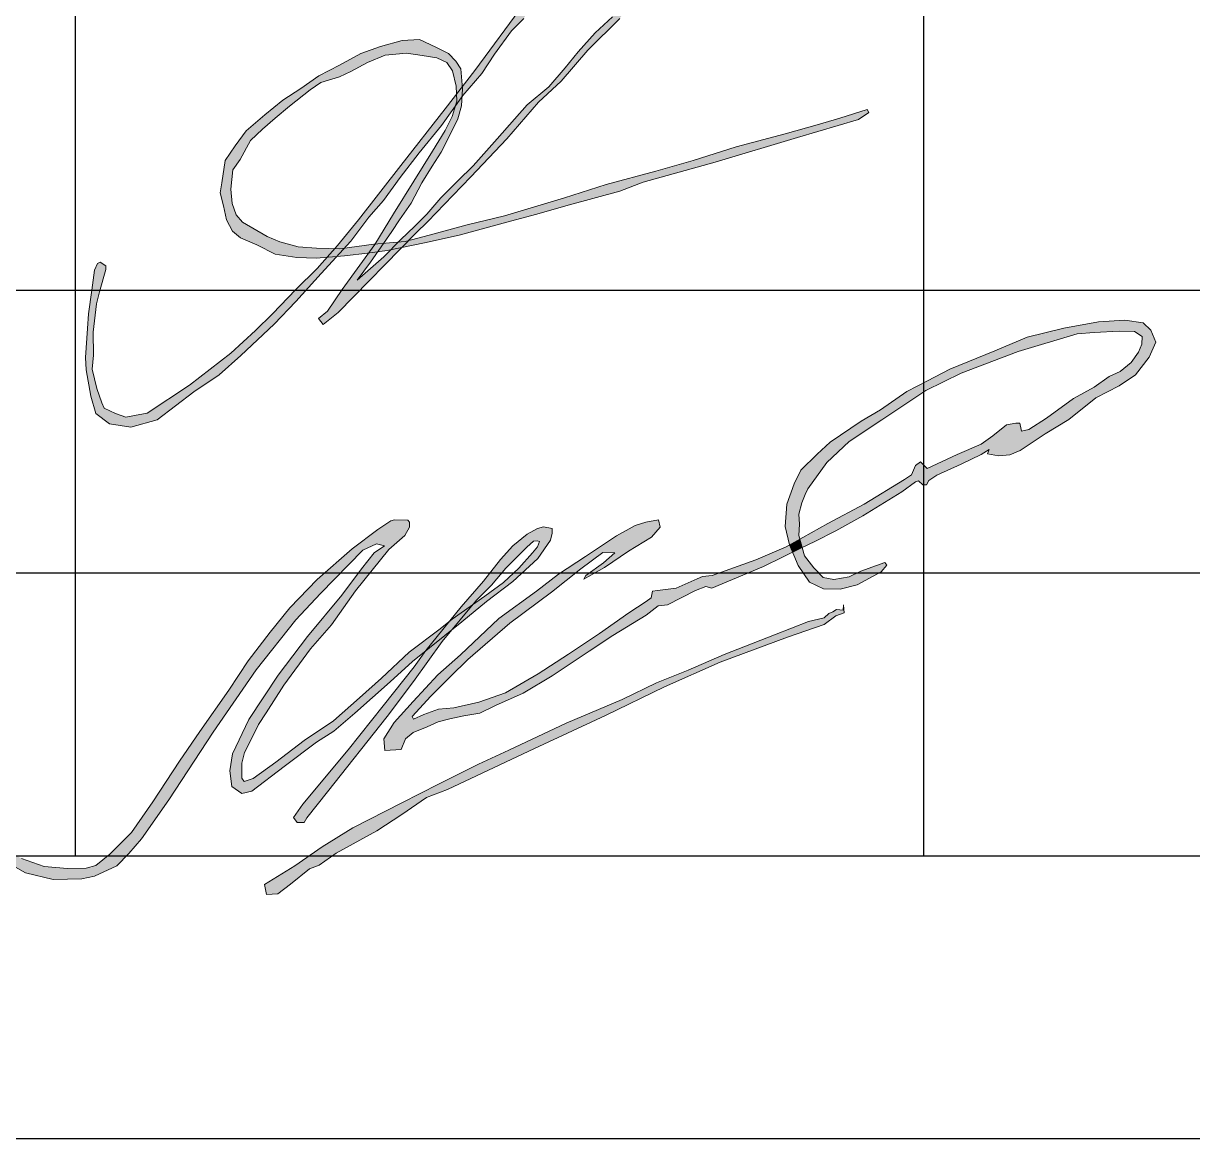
# Model space of a CAD drawing. Header units: millimetres. Extents: x 41890028 to 44740435, y 21258419 to 23626306.
# Drawn here: x 42784455 to 42794790, y 21258419 to 21268277 of the extents above; entities that cross this region are included whole.
import ezdxf
from ezdxf.enums import TextEntityAlignment as Align

# ---------------------------------------------------------------- set-up
doc = ezdxf.new("R2010")
doc.units = ezdxf.units.MM
doc.linetypes.add('______A_', pattern=[0])
for name, color, linetype in [('ГЛ_Штамп', 7, 'Continuous'), ('ГЛ_Штамп_РамкаВнутр', 7, 'Continuous'), ('ГЛ_Штамп_Текст', 7, 'Continuous')]:
    doc.layers.add(name, color=color, linetype=linetype)
doc.layers.add('ГЛ_Штамп_РамкаВнеш', color=6, linetype='Continuous', plot=False)
doc.styles.add('ГеологияШтамп', font='times.ttf')

# ---------------------------------------------------------------- blocks, each defined once
blk = doc.blocks.new('*U58')
at = {"layer": 'ГЛ_Штамп_РамкаВнеш'}
blk.add_lwpolyline([(0, 0), (210, 0), (210, 297), (0, 297)], close=True, dxfattribs=at)
at = {"layer": 'ГЛ_Штамп_РамкаВнутр'}
blk.add_lwpolyline([(20, 5), (205, 5), (205, 292), (20, 292)], close=True, dxfattribs=at)
at = {"layer": 'ГЛ_Штамп_Текст', "style": 'ГеологияШтамп', "flags": 8}
for tag, p in [('Приложение', (191.674, 288.5)), ('Лист', (205, 288.5))]:
    blk.add_attdef(tag, text='', height=3, dxfattribs=at).set_placement(p, align=Align.MIDDLE_RIGHT)
blk = doc.blocks.new('ГЛ_форма3')
at = {"layer": 'ГЛ_Штамп'}
for p, q in [((-145, 55), (-145, 0)), ((-130, 55), (-130, 0)), ((-185, 10), (-120, 10)), ((-185, 5), (-120, 5)), ((-185, 0), (0, 0))]:
    blk.add_line(p, q, dxfattribs=at)
at = {"layer": 'ГЛ_Штамп_Текст', "style": 'ГеологияШтамп', "flags": 8}
for tag, height, p in [('Проект', 4, (-60, 50)), ('НаимПроекта1', 3, (-60, 41)), ('НаимПроекта2', 3, (-60, 35)), ('Альбом1', 2.8, (-85.109, 27.5)), ('Альбом2', 2.8, (-85.109, 22.5)), ('СТ', 3, (-42.5, 20.252)), ('Лист', 3, (-27.5, 20.252)), ('Лис-в', 3, (-10, 20.252)), ('Альбом3', 2.8, (-85.109, 17.5)), ('НаимЛист1', 2.8, (-85.109, 12.5)), ('НаимЛист2', 2.8, (-85.109, 7.5)), ('НаимЛист3', 2.8, (-85.109, 2.5))]:
    blk.add_attdef(tag, text='', height=height, dxfattribs=at).set_placement(p, align=Align.MIDDLE_CENTER)
at = {"layer": 'ГЛ_Штамп_Текст', "style": 'ГеологияШтамп', "width": 0.9, "flags": 8}
for tag, p in [('Надпись1', (-184.365, 22.5)), ('ФИО_1', (-164.87, 22.5)), ('Надпись2', (-184.365, 17.5)), ('ФИО_2', (-164.87, 17.5)), ('Надпись3', (-184.365, 12.5)), ('ФИО_3', (-164.87, 12.5)), ('Надпись4', (-184.365, 7.5)), ('ФИО_4', (-164.87, 7.5)), ('Надпись5', (-184.365, 2.5)), ('ФИО_5', (-164.87, 2.5))]:
    blk.add_attdef(tag, text='', height=2.5, dxfattribs=at).set_placement(p, align=Align.MIDDLE_LEFT)

msp = doc.modelspace()

# ---------------------------------------------------------------- hatches: boundary and pattern name
at = {"lineweight": 20, "true_color": 0x22346e}
h = msp.add_hatch(color=159, dxfattribs=at)
h.dxf.hatch_style = 1
h.paths.add_polyline_path([(42789006.917, 21267579.537), (42789208.256, 21267767.057), (42789445.689, 21268040.613), (42789726.083, 21268321.891), (42789901.964, 21268548.833), (42790078.597, 21268728.95), (42790377.965, 21269094.011), (42790531.129, 21269283.998), (42790728.994, 21269516.824), (42790883.394, 21269727.782), (42791120.775, 21270038.218), (42791340.91, 21270351.294), (42791437.255, 21270474.663), (42791633.921, 21270743.193), (42791768.558, 21270930.713), (42791918.244, 21271151.071), (42792076.35, 21271353.393), (42792230.853, 21271572.313), (42792354.585, 21271775.402), (42792474.4, 21271940.716), (42792673.058, 21272208.843), (42792776.361, 21272431.492), (42792798.477, 21272533.344), (42792789.879, 21272573.839), (42792766.534, 21272591.019), (42792692.814, 21272584.883), (42792601.501, 21272528.299), (42792495.631, 21272455.846), (42792397.598, 21272377.519), (42792232.909, 21272232.613), (42792023.123, 21272032.879), (42791742.037, 21271751.19), (42791559.698, 21271571.038), (42791373.442, 21271365.428), (42791088.507, 21271082.015), (42790876.762, 21270858.783), (42790629.725, 21270584.638), (42790470.409, 21270430.56), (42790205.729, 21270146.625), (42789993.652, 21269883.218), (42789754.275, 21269608.457), (42789620.954, 21269451.803), (42789361.76, 21269115.848), (42789175.504, 21268851.494), (42788885.018, 21268455.09), (42788445.591, 21267861.442), (42788335.694, 21267717.781), (42788337.657, 21267697.411), (42788332.705, 21267627.55), (42788340.912, 21267638.932), (42788507.261, 21267835.646), (42788619.253, 21268005.376), (42788768.3, 21268211.394), (42788877.426, 21268321.712), (42788990.907, 21268502.239), (42789112.008, 21268669.712), (42789254.691, 21268875.194), (42789342.526, 21268996.146), (42789504.882, 21269196.847), (42789691.524, 21269434.46), (42789787.34, 21269556.742), (42789960.344, 21269758.771), (42790125.944, 21269959.436), (42790205.793, 21270064.438), (42790346.858, 21270222.607), (42790586.889, 21270464.211), (42790673.389, 21270546.618), (42790845.062, 21270739.343), (42791099.691, 21271031.636), (42791195.508, 21271100.751), (42791381.817, 21271290.819), (42791531.329, 21271453.879), (42791733.609, 21271662.555), (42791970.835, 21271919.869), (42792218.36, 21272145.824), (42792391.859, 21272328.613), (42792618.093, 21272500.073), (42792747.179, 21272542.606), (42792753.834, 21272452.224), (42792639.282, 21272204.365), (42792468.702, 21271977.645), (42792332.961, 21271804.856), (42792162.407, 21271548.839), (42791978.756, 21271289.655), (42791814.808, 21271082.696), (42791691.046, 21270901.93), (42791517.653, 21270672.316), (42791369.933, 21270464.969), (42791143.438, 21270146.309), (42790987.737, 21269934.974), (42790833.015, 21269745.246), (42790703.929, 21269568.469), (42790528.006, 21269356.198), (42790332.38, 21269098.343), (42790119.055, 21268847.543), (42789967.343, 21268676.084), (42789806.129, 21268501.307), (42789661.071, 21268333.834), (42789510.311, 21268193.4), (42789359.93, 21268025.927), (42789242.822, 21267883.709), (42789099.096, 21267716.236), (42788908.23, 21267556.792), (42788795.111, 21267431.851), (42788643.403, 21267256.403), (42788429.945, 21267018.576), (42788295.535, 21266886.991), (42788146.489, 21266734.138), (42788021.051, 21266589.653), (42787913.26, 21266480.662), (42787790.824, 21266367.685), (42787768.374, 21266344.865), (42787828.813, 21266350.642), (42787861.754, 21266358.917), (42787923.862, 21266422.123), (42788030.092, 21266525.753), (42788250.192, 21266757.26), (42788410.771, 21266920.105), (42788728.473, 21267257.77)])
h = msp.add_hatch(color=159, dxfattribs=at)
h.dxf.hatch_style = 1
h.paths.add_polyline_path([(42788069.642, 21267015.677), (42788148.436, 21267137.653), (42788244.419, 21267331.484), (42788294.322, 21267432.474), (42788327.153, 21267549.205), (42788332.705, 21267627.55), (42788272.506, 21267544.055), (42788244.441, 21267452.96), (42788183.816, 21267331.444), (42788071.02, 21267148.944), (42787907.295, 21266884.041), (42787727.469, 21266593.089), (42787561.851, 21266325.125), (42787638.342, 21266332.437), (42787710.987, 21266437.712), (42787779.273, 21266541.326), (42787883.019, 21266689.533), (42787976.404, 21266868.782)], flags=17)
h.paths.add_polyline_path([(42787953.366, 21267132.684), (42788150.323, 21267374.589), (42788272.506, 21267544.055), (42788286.464, 21267589.363), (42788284.067, 21267650.291), (42788184.818, 21267520.549), (42787792.624, 21267019.707), (42787418.448, 21266540.686), (42787231.284, 21266315.212), (42787206.538, 21266287.122), (42787251.797, 21266285.964), (42787292.281, 21266291.108), (42787348.543, 21266353.035), (42787507.36, 21266564.22), (42787639.108, 21266713.083), (42787786.824, 21266913.785)], flags=17)
h.paths.add_polyline_path([(42788320.502, 21267875.475), (42788278.479, 21267942.364), (42788214.132, 21268010.565), (42788101.199, 21268065.651), (42787956.746, 21268135.165), (42787803.102, 21268127.295), (42787611.794, 21268073.285), (42787438.454, 21268010.331), (42787248.042, 21267906.717), (42787066.822, 21267814.906), (42786908.648, 21267700.939), (42786749.751, 21267598.638), (42786588.231, 21267470.104), (42786425.395, 21267328.454), (42786327.956, 21267194.913), (42786238.662, 21267066.379), (42786208.459, 21266868.332), (42786194.015, 21266778.289), (42786225.53, 21266665.494), (42786250.482, 21266542.207), (42786304.32, 21266441.215), (42786373.098, 21266381.351), (42786520.175, 21266319.708), (42786680.384, 21266237.078), (42786872.111, 21266208.223), (42787042.302, 21266201.666), (42787137.857, 21266209.161), (42787206.538, 21266287.122), (42787046.937, 21266291.209), (42786884.101, 21266303.013), (42786721.268, 21266344.984), (42786610.592, 21266392.945), (42786391.289, 21266520.168), (42786337.45, 21266585.746), (42786299.367, 21266685.425), (42786288.761, 21266810.95), (42786307.145, 21266984.076), (42786370.179, 21267074.574), (42786463.867, 21267243.392), (42786567.609, 21267341.759), (42786680.542, 21267440.128), (42786807.923, 21267546.363), (42786991.125, 21267688.632), (42787083.047, 21267755.523), (42787248.511, 21267804.051), (42787350.937, 21267852.579), (42787496.701, 21267932.585), (42787652.24, 21267997.004), (42787842.656, 21268012.743), (42787979.225, 21267994.38), (42788110.546, 21267972.083), (42788197.216, 21267931.426), (42788248.431, 21267859.29), (42788281.262, 21267721.575), (42788284.067, 21267650.291), (42788335.694, 21267717.781)])
h.paths.add_polyline_path([(42787087.709, 21266065.94), (42787223.965, 21266215.915), (42787137.857, 21266209.161), (42787051.637, 21266111.29), (42786864.05, 21265923.933), (42786656.929, 21265708.807), (42786507.626, 21265561.598), (42786289.408, 21265362.77), (42785922.953, 21265079.019), (42785549.691, 21264832.396), (42785438.667, 21264811.367), (42785360.187, 21264797.984), (42785270.22, 21264828.574), (42785168.769, 21264876.369), (42785149.626, 21264922.252), (42785105.395, 21265051.159), (42785063.285, 21265219.398), (42785074.768, 21265343.665), (42785072.851, 21265547.226), (42785101.564, 21265797.673), (42785129.227, 21265902.961), (42785185.455, 21266102.508), (42785183.062, 21266133.574), (42785134.014, 21266165.836), (42785109.365, 21266155.873), (42785084.081, 21266094.731), (42785061.458, 21265919.285), (42785030.767, 21265709.248), (42785022.782, 21265580.32), (42785004.152, 21265323.794), (42785011.015, 21265215.065), (42785050.939, 21264982.463), (42785095.409, 21264829.17), (42785215.182, 21264738.787), (42785404.153, 21264708.217), (42785638.373, 21264772.016), (42785962.401, 21265020.485), (42786185.972, 21265170.678), (42786377.609, 21265342.14), (42786672.114, 21265619.667), (42786862.42, 21265820.368)])
h = msp.add_hatch(color=159, dxfattribs=at)
h.dxf.hatch_style = 1
h.paths.add_polyline_path([(42788337.657, 21267697.411), (42788335.694, 21267717.781), (42788284.067, 21267650.291), (42788286.464, 21267589.363), (42788272.506, 21267544.055), (42788332.705, 21267627.55)])
h = msp.add_hatch(color=159, dxfattribs=at)
h.dxf.hatch_style = 1
h.paths.add_polyline_path([(42788728.655, 21266521.401), (42788982.101, 21266588.292), (42789282.822, 21266674.856), (42789726.14, 21266793.402), (42789933.627, 21266874.719), (42790571.262, 21267049.805), (42791298.009, 21267268.235), (42791836.417, 21267428.245), (42791927.027, 21267489.889), (42791912.583, 21267517.433), (42791672.269, 21267440.05), (42791470.684, 21267379.13), (42791188.346, 21267301.748), (42790756.304, 21267185.018), (42790375.798, 21267066.433), (42790046.186, 21266972), (42789605.659, 21266853.57), (42789239.279, 21266735.53), (42788706.558, 21266575.138), (42788376.946, 21266496.443), (42788042.864, 21266404.415), (42787861.754, 21266358.917), (42787801.859, 21266297.966), (42788001.794, 21266338.583), (42788307.767, 21266405.473)])
h = msp.add_hatch(color=159, dxfattribs=at)
h.dxf.hatch_style = 1
h.paths.add_polyline_path([(42787768.374, 21266344.865), (42787638.342, 21266332.437), (42787588.402, 21266260.066), (42787670.007, 21266271.18), (42787702.344, 21266277.749)])
h.paths.add_polyline_path([(42787861.754, 21266358.917), (42787828.813, 21266350.642), (42787768.374, 21266344.865), (42787702.344, 21266277.749), (42787801.859, 21266297.966)])
h.paths.add_polyline_path([(42787638.342, 21266332.437), (42787561.851, 21266325.125), (42787560.848, 21266323.503), (42787506.844, 21266248.958), (42787588.402, 21266260.066)])
h.paths.add_polyline_path([(42787560.848, 21266323.503), (42787561.851, 21266325.125), (42787554.359, 21266324.409), (42787292.281, 21266291.108), (42787223.965, 21266215.915), (42787293.12, 21266221.339), (42787496.667, 21266247.572), (42787506.844, 21266248.958)])
h.paths.add_polyline_path([(42787292.281, 21266291.108), (42787251.797, 21266285.964), (42787206.538, 21266287.122), (42787137.857, 21266209.161), (42787223.965, 21266215.915)], flags=17)
h.paths.add_polyline_path([(42787801.859, 21266297.966), (42787702.344, 21266277.749), (42787640.447, 21266214.833), (42787405.77, 21266006.156), (42787523.581, 21266166.129), (42787588.402, 21266260.066), (42787506.844, 21266248.958), (42787429.016, 21266141.528), (42787271.957, 21265924.731), (42787144.126, 21265734.659), (42787063.801, 21265668.473), (42787103.964, 21265616.325), (42787236.502, 21265722.625)])
at = {"linetype": 'Continuous', "lineweight": 20}
h = msp.add_hatch(color=174, dxfattribs=at)
h.dxf.hatch_style = 1
h.paths.add_polyline_path([(42791364.912, 21264114.139), (42791389.01, 21264162.944), (42791556.228, 21264394.987), (42791754.074, 21264580.295), (42792042.898, 21264773.304), (42792432.718, 21265033.17), (42792743.533, 21265184.975), (42793247.516, 21265376.358), (42793770.062, 21265533.585), (42793918.919, 21265545.87), (42794140.153, 21265556.714), (42794277.233, 21265552.647), (42794343.736, 21265509.277), (42794341.025, 21265442.86), (42794311.162, 21265372.382), (42794247.377, 21265278.86), (42794150.682, 21265199.272), (42794052.96, 21265155.899), (42793919.946, 21265061.022), (42793738.072, 21264962.078), (42793497.451, 21264787.852), (42793342.722, 21264688.908), (42793277.574, 21264672.643), (42793274.856, 21264687.55), (42793263.998, 21264744.479), (42793228.713, 21264743.121), (42793144.929, 21264730.176), (42793023.425, 21264630.504), (42792921.441, 21264559.001), (42792708.805, 21264467.996), (42792444.093, 21264342.323), (42792385.508, 21264400.825), (42792339.942, 21264368.325), (42792305.228, 21264288.154), (42792244.475, 21264246.984), (42791888.094, 21264027.068), (42791566.972, 21263858.059), (42791317.27, 21263718.4), (42791338.028, 21263644.497), (42791451.245, 21263697.703), (42791635.395, 21263791.39), (42791875.143, 21263923.239), (42792219.813, 21264137.187), (42792341.425, 21264223.933), (42792367.483, 21264234.776), (42792404.399, 21264197.908), (42792436.973, 21264197.908), (42792458.689, 21264236.942), (42792528.185, 21264284.654), (42792745.345, 21264380.07), (42792921.247, 21264466.816), (42792990.737, 21264510.189), (42792977.704, 21264471.155), (42793075.426, 21264453.804), (42793175.322, 21264462.481), (42793264.36, 21264501.515), (42793486.171, 21264650.182), (42793696.814, 21264775.963), (42793933.522, 21264966.803), (42794139.824, 21265073.063), (42794285.48, 21265171.842), (42794404.918, 21265327.983), (42794465.724, 21265460.268), (42794420.118, 21265564.362), (42794352.796, 21265631.59), (42794189.926, 21265653.277), (42793957.567, 21265640.264), (42793651.369, 21265583.879), (42793327.797, 21265503.641), (42793043.322, 21265382.199), (42792645.053, 21265220.047), (42792445.267, 21265118.122), (42792265.023, 21265022.702), (42792032.657, 21264862.226), (42791861.104, 21264762.467), (42791586.95, 21264576.898), (42791471.854, 21264470.635), (42791326.352, 21264327.507), (42791267.72, 21264208.231), (42791204.746, 21264028.238), (42791187.312, 21263831.467), (42791226.402, 21263668.821), (42791226.823, 21263667.812), (42791317.27, 21263718.4), (42791308.447, 21263749.81), (42791314.964, 21263851.735), (42791310.622, 21263938.481), (42791336.68, 21264038.236)])
h = msp.add_hatch(color=174, dxfattribs=at)
h.dxf.hatch_style = 1
h.paths.add_polyline_path([(42785499.803, 21261069.734), (42785741.303, 21261412.852), (42786131.512, 21262011.755), (42786513.018, 21262563.923), (42786863.983, 21263004.714), (42787082.022, 21263237.847), (42787456.676, 21263620.583), (42787577.255, 21263676.489), (42787646.154, 21263659.289), (42787555.72, 21263596.932), (42787443.758, 21263455.018), (42787269.346, 21263222.796), (42786967.698, 21262857.727), (42786707.16, 21262515.843), (42786448.689, 21262125.596), (42786302.274, 21261820.269), (42786280.746, 21261669.754), (42786297.966, 21261532.141), (42786386.245, 21261469.784), (42786474.525, 21261491.286), (42786760.899, 21261708.456), (42787045.12, 21261923.477), (42787197.997, 21262020.238), (42787383.609, 21262180.332), (42787697.974, 21262457.707), (42787894.384, 21262637.18), (42788006.354, 21262726.942), (42788011.426, 21262734.002), (42788218.734, 21262990.747), (42788139.387, 21262924.526), (42787865.233, 21262718.739), (42787619.297, 21262490.226), (42787426.551, 21262314.575), (42787195.588, 21262113.828), (42786936.191, 21261937.945), (42786688.115, 21261747.873), (42786484.947, 21261602.652), (42786405.821, 21261574.887), (42786386.574, 21261606.921), (42786386.574, 21261739.33), (42786410.102, 21261833.298), (42786457.144, 21261925.13), (42786534.137, 21262078.897), (42786602.68, 21262182.76), (42786758.799, 21262426.22), (42786991.95, 21262749.72), (42787180.146, 21262961.147), (42787389.723, 21263262.27), (42787686.398, 21263626.645), (42787828.082, 21263750.779), (42787866.843, 21263824.191), (42787866.843, 21263869.576), (42787854.811, 21263885.593), (42787735.85, 21263888.261), (42787702.437, 21263880.251), (42787588.824, 21263804.171), (42787360.665, 21263632.976), (42787050.837, 21263361.982), (42786809.109, 21263112.322), (42786636.838, 21262896.275), (42786442.763, 21262643.098), (42786271.968, 21262382.994), (42786014.464, 21262019.105), (42785835.602, 21261756.322), (42785600.558, 21261395.833), (42785412.013, 21261125.717), (42785218.536, 21260935.169), (42785094.441, 21260832.567), (42785009.04, 21260809.912), (42784846.251, 21260805.915), (42784639.426, 21260825.905), (42784439.942, 21260895.451), (42784287.83, 21260974.069), (42784123.705, 21261080.671), (42783930.228, 21261219.249), (42783676.79, 21261370.569), (42783509.639, 21261436.667), (42783577.692, 21261375.407), (42783806.663, 21261212.661), (42784017.702, 21261070.103), (42784282.542, 21260878.733), (42784474.174, 21260769.073), (42784718.203, 21260708.5), (42784972.279, 21260717.1), (42785084.241, 21260738.602), (42785282.335, 21260831.062), (42785387.841, 21260940.721)])
h = msp.add_hatch(color=174, dxfattribs=at)
h.dxf.hatch_style = 1
h.paths.add_polyline_path([(42789382.706, 21263456.322), (42789577.989, 21263599.329), (42789682.139, 21263597.163), (42789582.324, 21263508.325), (42789426.104, 21263397.821), (42789409.985, 21263365.968), (42789450.646, 21263389.013), (42789592.162, 21263467.282), (42789803.349, 21263610.776), (42790008, 21263736.878), (42790084.2, 21263823.846), (42790068.96, 21263889.069), (42789957.924, 21263867.329), (42789862.128, 21263839.064), (42789696.668, 21263747.748), (42789422.346, 21263565.12), (42789184.108, 21263409.187), (42788990.342, 21263259.168), (42788657.234, 21263015.661), (42788319.61, 21262696.798), (42788119.308, 21262518.515), (42787901.591, 21262283.705), (42787733.95, 21262096.728), (42787642.51, 21261953.231), (42787649.039, 21261848.872), (42787794.911, 21261857.569), (42787831.921, 21261953.231), (42787899.41, 21262009.761), (42788023.512, 21262059.766), (42788121.482, 21262103.249), (42788223.814, 21262129.338), (42788347.909, 21262155.43), (42788489.426, 21262179.346), (42788628.767, 21262248.919), (42788872.609, 21262355.454), (42789130.127, 21262508.755), (42789456.699, 21262728.345), (42789665.711, 21262867.494), (42789960.494, 21263046.729), (42790067.175, 21263129.348), (42790147.731, 21263138.045), (42790395.927, 21263264.148), (42790487.368, 21263298.934), (42790539.625, 21263285.888), (42790997.888, 21263476.831), (42791253.831, 21263603.081), (42791226.823, 21263667.812), (42791197.472, 21263651.396), (42790928.425, 21263534.391), (42790542.201, 21263397.884), (42790457.586, 21263389.217), (42790412.02, 21263367.551), (42790226.575, 21263284.426), (42790059.504, 21263264.925), (42790016.113, 21263258.424), (42790005.262, 21263199.92), (42789959.696, 21263167.42), (42789805.644, 21263065.579), (42789547.441, 21262883.571), (42789273.495, 21262702.77), (42789006.609, 21262527.259), (42788715.423, 21262359.89), (42788481.091, 21262277.553), (42788259.771, 21262227.715), (42788123.079, 21262216.882), (42787995.059, 21262167.048), (42787903.927, 21262125.878), (42787893.082, 21262149.714), (42788057.985, 21262329.556), (42788229.398, 21262505.063), (42788383.953, 21262653.492), (42788754.983, 21262976.342), (42789122.336, 21263248.312)])
h = msp.add_hatch(color=174, dxfattribs=at)
h.dxf.hatch_style = 1
h.paths.add_polyline_path([(42788718.712, 21263460.369), (42788906.478, 21263647.873), (42788965.486, 21263700.107), (42788997.677, 21263702.786), (42789016.454, 21263696.09), (42789000.355, 21263650.551), (42788954.755, 21263596.979), (42788834.049, 21263460.369), (42788699.821, 21263336.178), (42788534.73, 21263214.136), (42788427.15, 21263139.276), (42788240.074, 21262914.305), (42788331.609, 21262987.685), (42788548.272, 21263167.765), (42788781.283, 21263343.058), (42789002.16, 21263547.819), (42789113.853, 21263709.086), (42789130, 21263770.904), (42789130, 21263811.219), (42789051.947, 21263826.002), (42788999.469, 21263812.563), (42788909.303, 21263762.84), (42788782.799, 21263659.36), (42788672.226, 21263537.784), (42788522.852, 21263346.954), (42788323.543, 21263120.55), (42788218.734, 21262990.747), (42788243.967, 21263011.806), (42788427.15, 21263139.276), (42788460.831, 21263179.779), (42788593.986, 21263310.364)])
h = msp.add_hatch(color=174, dxfattribs=at)
h.dxf.hatch_style = 1
h.paths.add_polyline_path([(42791317.27, 21263718.4), (42791226.823, 21263667.812), (42791253.831, 21263603.081), (42791337.999, 21263644.598)])
h = msp.add_hatch(color=174, dxfattribs=at)
h.dxf.hatch_style = 1
h.paths.add_polyline_path([(42791338.028, 21263644.497), (42791333.109, 21263642.186), (42791253.831, 21263603.081), (42791302.408, 21263486.655), (42791404.478, 21263337.023), (42791526.083, 21263278.468), (42791673.753, 21263276.302), (42791825.765, 21263315.336), (42792036.415, 21263428.104), (42792088.531, 21263488.825), (42792068.989, 21263512.681), (42791997.325, 21263486.655), (42791856.171, 21263436.778), (42791754.108, 21263384.731), (42791619.463, 21263363.044), (42791525.607, 21263378.977), (42791440.917, 21263463.554), (42791358.395, 21263571.983)])
h = msp.add_hatch(color=174, dxfattribs=at)
h.dxf.hatch_style = 1
h.paths.add_polyline_path([(42786603.204, 21260576.054), (42786587.897, 21260665.576), (42786854.642, 21260829.335), (42787097.336, 21260999.642), (42787368.457, 21261167.766), (42787799.951, 21261387.37), (42788125.73, 21261551.129), (42788477.749, 21261730.17), (42788746.682, 21261852.443), (42789252.84, 21262092.165), (42789746.978, 21262301.774), (42790050.895, 21262448.067), (42790330.759, 21262561.606), (42790648.62, 21262698.793), (42791094.657, 21262873.469), (42791394.197, 21262991.373), (42791531.949, 21263024.124), (42791573.488, 21263061.244), (42791610.659, 21263076.53), (42791643.454, 21263096.178), (42791700.301, 21263091.812), (42791704.676, 21263137.663), (42791711.233, 21263065.609), (42791636.898, 21263039.41), (42791534.13, 21262962.991), (42791208.35, 21262851.635), (42790613.06, 21262630.035), (42790121.109, 21262411.692), (42789600.738, 21262160.597), (42788972.525, 21261866.884), (42788203.951, 21261505.358), (42788018.103, 21261435.487), (42787801.642, 21261284.829), (42787580.811, 21261140.721), (42787219.552, 21260941.171), (42787070.869, 21260836.366), (42786985.602, 21260803.615), (42786817.243, 21260668.242), (42786703.549, 21260583.089)])
h = msp.add_hatch(color=174, dxfattribs=at)
h.dxf.hatch_style = 1
h.paths.add_polyline_path([(42788427.15, 21263139.276), (42788243.967, 21263011.806), (42788218.734, 21262990.747), (42788011.426, 21262734.002), (42788006.354, 21262726.942), (42788240.074, 21262914.305)])
h = msp.add_hatch(color=174, dxfattribs=at)
h.dxf.hatch_style = 1
h.paths.add_polyline_path([(42788156.116, 21262813.341), (42788240.074, 21262914.305), (42788006.354, 21262726.942), (42787908.718, 21262591.038), (42787636.188, 21262246.029), (42787326.857, 21261856.718), (42786925.581, 21261376.704), (42786844.039, 21261256.701), (42786876.23, 21261213.844), (42786936.312, 21261213.844), (42786962.061, 21261254.559), (42787142.318, 21261483.849), (42787670.514, 21262149.258), (42787904.86, 21262458.907)])
h = msp.add_hatch(color=174, dxfattribs=at)
h.dxf.hatch_style = 1
h.paths.add_polyline_path([(42788156.116, 21262813.341), (42788240.074, 21262914.305), (42788006.354, 21262726.942), (42787908.718, 21262591.038), (42787636.188, 21262246.029), (42787326.857, 21261856.718), (42786925.581, 21261376.704), (42786844.039, 21261256.701), (42786876.23, 21261213.844), (42786936.312, 21261213.844), (42786962.061, 21261254.559), (42787142.318, 21261483.849), (42787670.514, 21262149.258), (42787904.86, 21262458.907)])

# ---------------------------------------------------------------- linework, layer by layer
at = {"color": 159, "lineweight": 20, "true_color": 0x22346e}
for points in [[(42785134.014, 21266165.836), (42785183.062, 21266133.574), (42785185.455, 21266102.508), (42785129.227, 21265902.961), (42785101.564, 21265797.673), (42785072.851, 21265547.226), (42785074.768, 21265343.665), (42785063.285, 21265219.398), (42785105.395, 21265051.159), (42785149.626, 21264922.252), (42785168.769, 21264876.369), (42785270.22, 21264828.574), (42785360.187, 21264797.984), (42785438.667, 21264811.367), (42785549.691, 21264832.396), (42785922.953, 21265079.019), (42786289.408, 21265362.77), (42786507.626, 21265561.598), (42786656.929, 21265708.807), (42786864.05, 21265923.933), (42787051.637, 21266111.29), (42787231.284, 21266315.212), (42787418.448, 21266540.686), (42787792.624, 21267019.707), (42788184.818, 21267520.549), (42788445.591, 21267861.442), (42788885.018, 21268455.09)], [(42787429.016, 21266141.528), (42787560.848, 21266323.503), (42787727.469, 21266593.089), (42787907.295, 21266884.041), (42788071.02, 21267148.944), (42788183.816, 21267331.444), (42788244.441, 21267452.96), (42788286.464, 21267589.363), (42788281.262, 21267721.575), (42788248.431, 21267859.29), (42788197.216, 21267931.426), (42788110.546, 21267972.083), (42787979.225, 21267994.38), (42787842.656, 21268012.743), (42787652.24, 21267997.004), (42787496.701, 21267932.585), (42787350.937, 21267852.579), (42787248.511, 21267804.051), (42787083.047, 21267755.523), (42786991.125, 21267688.632), (42786807.923, 21267546.363), (42786680.542, 21267440.128), (42786567.609, 21267341.759), (42786463.867, 21267243.392), (42786370.179, 21267074.574), (42786307.145, 21266984.076), (42786288.761, 21266810.95), (42786299.367, 21266685.425), (42786337.45, 21266585.746), (42786391.289, 21266520.168), (42786610.592, 21266392.945), (42786721.268, 21266344.984), (42786884.101, 21266303.013), (42787046.937, 21266291.209), (42787251.797, 21266285.964), (42787554.359, 21266324.409), (42787828.813, 21266350.642), (42788042.864, 21266404.415), (42788376.946, 21266496.443), (42788706.558, 21266575.138), (42789239.279, 21266735.53), (42789605.659, 21266853.57), (42790046.186, 21266972), (42790375.798, 21267066.433), (42790756.304, 21267185.018), (42791188.346, 21267301.748), (42791470.684, 21267379.13), (42791672.269, 21267440.05), (42791912.583, 21267517.433), (42791927.027, 21267489.889), (42791836.417, 21267428.245), (42791298.009, 21267268.235), (42790571.262, 21267049.805), (42789933.627, 21266874.719), (42789726.14, 21266793.402), (42789282.822, 21266674.856), (42788982.101, 21266588.292), (42788728.655, 21266521.401), (42788307.767, 21266405.473), (42788001.794, 21266338.583), (42787670.007, 21266271.18), (42787496.667, 21266247.572), (42787293.12, 21266221.339), (42787042.302, 21266201.666), (42786872.111, 21266208.223), (42786680.384, 21266237.078), (42786520.175, 21266319.708), (42786373.098, 21266381.351), (42786304.32, 21266441.215), (42786250.482, 21266542.207), (42786225.53, 21266665.494), (42786194.015, 21266778.289), (42786208.459, 21266868.332), (42786238.662, 21267066.379), (42786327.956, 21267194.913), (42786425.395, 21267328.454), (42786588.231, 21267470.104), (42786749.751, 21267598.638), (42786908.648, 21267700.939), (42787066.822, 21267814.906), (42787248.042, 21267906.717), (42787438.454, 21268010.331), (42787611.794, 21268073.285), (42787803.102, 21268127.295), (42787956.746, 21268135.165), (42788101.199, 21268065.651), (42788214.132, 21268010.565), (42788278.479, 21267942.364), (42788320.502, 21267875.475), (42788337.657, 21267697.411), (42788327.153, 21267549.205), (42788294.322, 21267432.474), (42788244.419, 21267331.484), (42788148.436, 21267137.653), (42788069.642, 21267015.677), (42787976.404, 21266868.782), (42787883.019, 21266689.533), (42787779.273, 21266541.326), (42787710.987, 21266437.712), (42787523.581, 21266166.129), (42787405.77, 21266006.156), (42787640.447, 21266214.833), (42787790.824, 21266367.685), (42787913.26, 21266480.662), (42788021.051, 21266589.653), (42788146.489, 21266734.138), (42788295.535, 21266886.991), (42788429.945, 21267018.576), (42788643.403, 21267256.403), (42788795.111, 21267431.851), (42788908.23, 21267556.792), (42789099.096, 21267716.236), (42789242.822, 21267883.709), (42789359.93, 21268025.927), (42789510.311, 21268193.4), (42789661.071, 21268333.834)], [(42788877.426, 21268321.712), (42788768.3, 21268211.394), (42788619.253, 21268005.376), (42788507.261, 21267835.646), (42788340.912, 21267638.932), (42788150.323, 21267374.589), (42787953.366, 21267132.684), (42787786.824, 21266913.785), (42787639.108, 21266713.083), (42787507.36, 21266564.22), (42787348.543, 21266353.035), (42787087.709, 21266065.94), (42786862.42, 21265820.368), (42786672.114, 21265619.667), (42786377.609, 21265342.14), (42786185.972, 21265170.678), (42785962.401, 21265020.485), (42785638.373, 21264772.016), (42785404.153, 21264708.217), (42785215.182, 21264738.787), (42785095.409, 21264829.17), (42785050.939, 21264982.463), (42785011.015, 21265215.065), (42785004.152, 21265323.794), (42785022.782, 21265580.32), (42785030.767, 21265709.248), (42785061.458, 21265919.285), (42785084.081, 21266094.731), (42785109.365, 21266155.873), (42785134.014, 21266165.836)], [(42789726.083, 21268321.891), (42789445.689, 21268040.613), (42789208.256, 21267767.057), (42789006.917, 21267579.537), (42788728.473, 21267257.77), (42788410.771, 21266920.105), (42788250.192, 21266757.26), (42788030.092, 21266525.753), (42787923.862, 21266422.123), (42787236.502, 21265722.625), (42787103.964, 21265616.325), (42787063.801, 21265668.473), (42787144.126, 21265734.659), (42787271.957, 21265924.731), (42787429.016, 21266141.528)]]:
    msp.add_lwpolyline(points, dxfattribs=at)
at = {"color": 174, "linetype": '______A_', "lineweight": 20}
for points in [[(42789409.985, 21263365.968), (42789426.104, 21263397.821), (42789582.324, 21263508.325), (42789682.139, 21263597.163), (42789577.989, 21263599.329), (42789382.706, 21263456.322), (42789122.336, 21263248.312), (42788754.983, 21262976.342), (42788383.953, 21262653.492), (42788229.398, 21262505.063), (42788057.985, 21262329.556), (42787893.082, 21262149.714), (42787903.927, 21262125.878), (42787995.059, 21262167.048), (42788123.079, 21262216.882), (42788259.771, 21262227.715), (42788481.091, 21262277.553), (42788715.423, 21262359.89), (42789006.609, 21262527.259), (42789273.495, 21262702.77), (42789547.441, 21262883.571), (42789805.644, 21263065.579), (42789959.696, 21263167.42), (42790005.262, 21263199.92), (42790016.113, 21263258.424), (42790059.504, 21263264.925), (42790226.575, 21263284.426), (42790412.02, 21263367.551), (42790457.586, 21263389.217), (42790542.201, 21263397.884), (42790928.425, 21263534.391), (42791197.472, 21263651.396), (42791566.972, 21263858.059), (42791888.094, 21264027.068), (42792244.475, 21264246.984), (42792305.228, 21264288.154), (42792339.942, 21264368.325), (42792385.508, 21264400.825), (42792444.093, 21264342.323), (42792708.805, 21264467.996), (42792921.441, 21264559.001), (42793023.425, 21264630.504), (42793144.929, 21264730.176), (42793228.713, 21264743.121), (42793263.998, 21264744.479), (42793274.856, 21264687.55), (42793277.574, 21264672.643), (42793342.722, 21264688.908), (42793497.451, 21264787.852), (42793738.072, 21264962.078), (42793919.946, 21265061.022), (42794052.96, 21265155.899), (42794150.682, 21265199.272), (42794247.377, 21265278.86), (42794311.162, 21265372.382), (42794341.025, 21265442.86), (42794343.736, 21265509.277), (42794277.233, 21265552.647), (42794140.153, 21265556.714), (42793918.919, 21265545.87), (42793770.062, 21265533.585), (42793247.516, 21265376.358), (42792743.533, 21265184.975), (42792432.718, 21265033.17), (42792042.898, 21264773.304), (42791754.074, 21264580.295), (42791556.228, 21264394.987), (42791389.01, 21264162.944), (42791364.912, 21264114.139), (42791336.68, 21264038.236), (42791310.622, 21263938.481), (42791314.964, 21263851.735), (42791308.447, 21263749.81), (42791358.395, 21263571.983), (42791440.917, 21263463.554), (42791525.607, 21263378.977), (42791619.463, 21263363.044), (42791754.108, 21263384.731), (42791856.171, 21263436.778), (42791997.325, 21263486.655), (42792068.989, 21263512.681), (42792088.531, 21263488.825), (42792036.415, 21263428.104), (42791825.765, 21263315.336), (42791673.753, 21263276.302), (42791526.083, 21263278.468), (42791404.478, 21263337.023), (42791302.408, 21263486.655), (42791226.402, 21263668.821), (42791187.312, 21263831.467), (42791204.746, 21264028.238), (42791267.72, 21264208.231), (42791326.352, 21264327.507), (42791471.854, 21264470.635), (42791586.95, 21264576.898), (42791861.104, 21264762.467), (42792032.657, 21264862.226), (42792265.023, 21265022.702), (42792445.267, 21265118.122), (42792645.053, 21265220.047), (42793043.322, 21265382.199), (42793327.797, 21265503.641), (42793651.369, 21265583.879), (42793957.567, 21265640.264), (42794189.926, 21265653.277), (42794352.796, 21265631.59), (42794420.118, 21265564.362), (42794465.724, 21265460.268), (42794404.918, 21265327.983), (42794285.48, 21265171.842), (42794139.824, 21265073.063), (42793933.522, 21264966.803), (42793696.814, 21264775.963), (42793486.171, 21264650.182), (42793264.36, 21264501.515), (42793175.322, 21264462.481), (42793075.426, 21264453.804), (42792977.704, 21264471.155), (42792990.737, 21264510.189), (42792921.247, 21264466.816), (42792745.345, 21264380.07), (42792528.185, 21264284.654), (42792458.689, 21264236.942), (42792436.973, 21264197.908), (42792404.399, 21264197.908), (42792367.483, 21264234.776), (42792341.425, 21264223.933), (42792219.813, 21264137.187), (42791875.143, 21263923.239), (42791635.395, 21263791.39), (42791451.245, 21263697.703), (42791333.109, 21263642.186), (42790997.888, 21263476.831), (42790539.625, 21263285.888), (42790487.368, 21263298.934), (42790395.927, 21263264.148), (42790147.731, 21263138.045), (42790067.175, 21263129.348), (42789960.494, 21263046.729), (42789665.711, 21262867.494), (42789456.699, 21262728.345), (42789130.127, 21262508.755), (42788872.609, 21262355.454), (42788628.767, 21262248.919), (42788489.426, 21262179.346), (42788347.909, 21262155.43), (42788223.814, 21262129.338), (42788121.482, 21262103.249), (42788023.512, 21262059.766), (42787899.41, 21262009.761), (42787831.921, 21261953.231), (42787794.911, 21261857.569), (42787649.039, 21261848.872), (42787642.51, 21261953.231), (42787733.95, 21262096.728), (42787901.591, 21262283.705), (42788119.308, 21262518.515), (42788319.61, 21262696.798), (42788657.234, 21263015.661), (42788990.342, 21263259.168), (42789184.108, 21263409.187), (42789422.346, 21263565.12), (42789696.668, 21263747.748), (42789862.128, 21263839.064), (42789957.924, 21263867.329), (42790068.96, 21263889.069), (42790084.2, 21263823.846), (42790008, 21263736.878), (42789803.349, 21263610.776), (42789592.162, 21263467.282), (42789450.646, 21263389.013), (42789409.985, 21263365.968)], [(42784439.942, 21260895.451), (42784639.426, 21260825.905), (42784846.251, 21260805.915), (42785009.04, 21260809.912), (42785094.441, 21260832.567), (42785218.536, 21260935.169), (42785412.013, 21261125.717), (42785600.558, 21261395.833), (42785835.602, 21261756.322), (42786014.464, 21262019.105), (42786271.968, 21262382.994), (42786442.763, 21262643.098), (42786636.838, 21262896.275), (42786809.109, 21263112.322), (42787050.837, 21263361.982), (42787360.665, 21263632.976), (42787588.824, 21263804.171), (42787702.437, 21263880.251), (42787735.85, 21263888.261), (42787854.811, 21263885.593), (42787866.843, 21263869.576), (42787866.843, 21263824.191), (42787828.082, 21263750.779), (42787686.398, 21263626.645), (42787389.723, 21263262.27), (42787180.146, 21262961.147), (42786991.95, 21262749.72), (42786758.799, 21262426.22), (42786602.68, 21262182.76), (42786534.137, 21262078.897), (42786457.144, 21261925.13), (42786410.102, 21261833.298), (42786386.574, 21261739.33), (42786386.574, 21261606.921), (42786405.821, 21261574.887), (42786484.947, 21261602.652), (42786688.115, 21261747.873), (42786936.191, 21261937.945), (42787195.588, 21262113.828), (42787426.551, 21262314.575), (42787619.297, 21262490.226), (42787865.233, 21262718.739), (42788139.387, 21262924.526), (42788243.967, 21263011.806), (42788534.73, 21263214.136), (42788699.821, 21263336.178), (42788834.049, 21263460.369), (42788954.755, 21263596.979), (42789000.355, 21263650.551), (42789016.454, 21263696.09), (42788997.677, 21263702.786), (42788965.486, 21263700.107), (42788906.478, 21263647.873), (42788718.712, 21263460.369), (42788593.986, 21263310.364), (42788460.831, 21263179.779), (42788156.116, 21262813.341), (42787904.86, 21262458.907), (42787670.514, 21262149.258), (42787142.318, 21261483.849), (42786962.061, 21261254.559), (42786936.312, 21261213.844), (42786876.23, 21261213.844), (42786844.039, 21261256.701), (42786925.581, 21261376.704), (42787326.857, 21261856.718), (42787636.188, 21262246.029), (42787908.718, 21262591.038), (42788011.426, 21262734.002), (42788323.543, 21263120.55), (42788522.852, 21263346.954), (42788672.226, 21263537.784), (42788782.799, 21263659.36), (42788909.303, 21263762.84), (42788999.469, 21263812.563), (42789051.947, 21263826.002), (42789130, 21263811.219), (42789130, 21263770.904), (42789113.853, 21263709.086), (42789002.16, 21263547.819), (42788781.283, 21263343.058), (42788548.272, 21263167.765), (42788331.609, 21262987.685), (42787894.384, 21262637.18), (42787697.974, 21262457.707), (42787383.609, 21262180.332), (42787197.997, 21262020.238), (42787045.12, 21261923.477), (42786760.899, 21261708.456), (42786474.525, 21261491.286), (42786386.245, 21261469.784), (42786297.966, 21261532.141), (42786280.746, 21261669.754), (42786302.274, 21261820.269), (42786448.689, 21262125.596), (42786707.16, 21262515.843), (42786967.698, 21262857.727), (42787269.346, 21263222.796), (42787443.758, 21263455.018), (42787555.72, 21263596.932), (42787646.154, 21263659.289), (42787577.255, 21263676.489), (42787456.676, 21263620.583), (42787082.022, 21263237.847), (42786863.983, 21263004.714), (42786513.018, 21262563.923), (42786131.512, 21262011.755), (42785741.303, 21261412.852), (42785499.803, 21261069.734), (42785387.841, 21260940.721), (42785282.335, 21260831.062), (42785084.241, 21260738.602), (42784972.279, 21260717.1), (42784718.203, 21260708.5), (42784474.174, 21260769.073), (42784282.542, 21260878.733)], [(42786603.204, 21260576.054), (42786587.897, 21260665.576), (42786854.642, 21260829.335), (42787097.336, 21260999.642), (42787368.457, 21261167.766), (42787799.951, 21261387.37), (42788125.73, 21261551.129), (42788477.749, 21261730.17), (42788746.682, 21261852.443), (42789252.84, 21262092.165), (42789746.978, 21262301.774), (42790050.895, 21262448.067), (42790330.759, 21262561.606), (42790648.62, 21262698.793), (42791094.657, 21262873.469), (42791394.197, 21262991.373), (42791531.949, 21263024.124), (42791573.488, 21263061.244), (42791610.659, 21263076.53), (42791643.454, 21263096.178), (42791700.301, 21263091.812), (42791704.676, 21263137.663), (42791711.233, 21263065.609), (42791636.898, 21263039.41), (42791534.13, 21262962.991), (42791208.35, 21262851.635), (42790613.06, 21262630.035), (42790121.109, 21262411.692), (42789600.738, 21262160.597), (42788972.525, 21261866.884), (42788203.951, 21261505.358), (42788018.103, 21261435.487), (42787801.642, 21261284.829), (42787580.811, 21261140.721), (42787219.552, 21260941.171), (42787070.869, 21260836.366), (42786985.602, 21260803.615), (42786817.243, 21260668.242), (42786703.549, 21260583.089), (42786603.204, 21260576.054)]]:
    msp.add_lwpolyline(points, dxfattribs=at)

# ---------------------------------------------------------------- block references
at = {"xscale": 500, "yscale": 500, "zscale": 500}
for name, p in [('*U58', (42754911.784, 21258419.467)), ('ГЛ_форма3', (42857411.784, 21260919.467))]:
    msp.add_blockref(name, p, dxfattribs=at)

doc.saveas('drawing.dxf')
